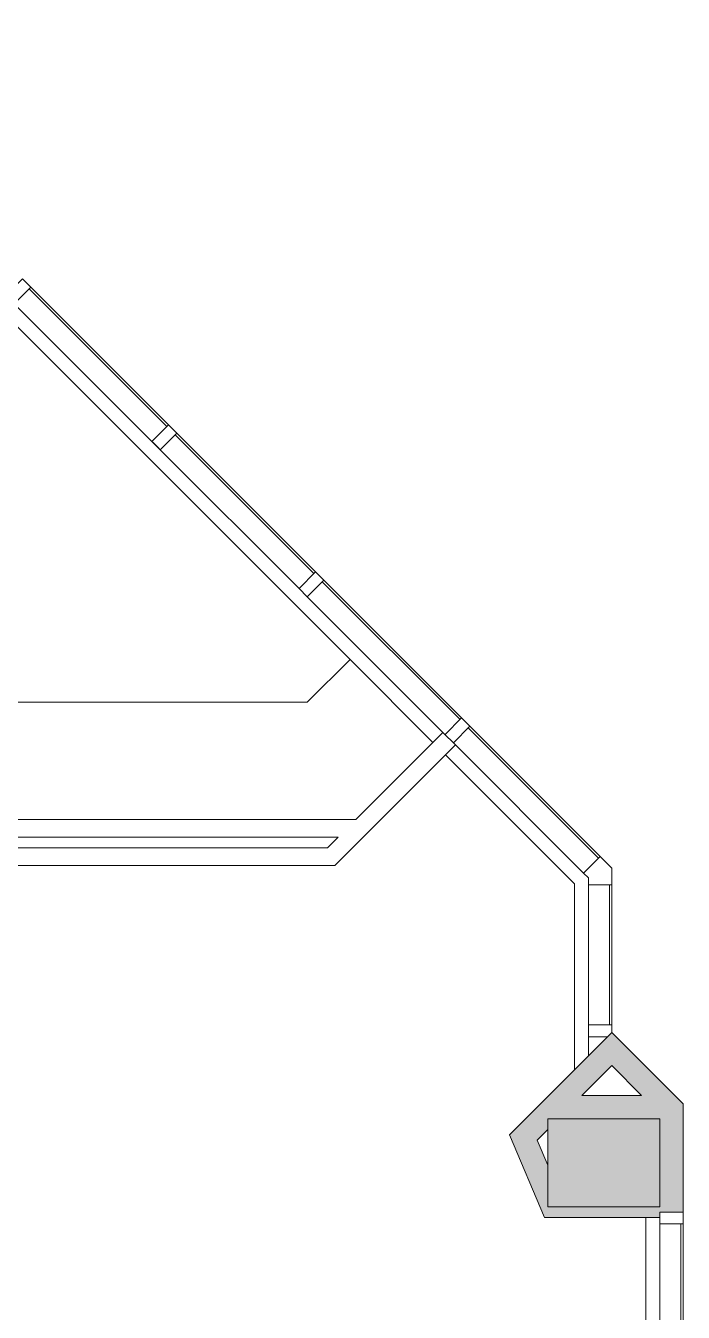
# Model space of a CAD drawing. Header units: inches. Extents: x 41 to 2820, y 110 to 1753.
# Drawn here: x 2607.5 to 2747.6, y 1454.9 to 1729 of the extents above; entities that cross this region are included whole.
import ezdxf

# ---------------------------------------------------------------- set-up
doc = ezdxf.new("R2010")
doc.units = ezdxf.units.IN
doc.header["$MEASUREMENT"] = 0
for name, color, linetype, lineweight in [('820 1st St NE_04_Clean_dwg', 8, 'Continuous', 9), ('I-WALL', 2, 'Continuous', 13), ('IRF-COLUMN', 7, 'Continuous', 9), ('IRF-COLUMN-HATCH', 7, 'Continuous', 9), ('IRF-WALL-FULL-HT', 7, 'Continuous', 9), ('IRF-WALL-FULL-HT-HATCH', 7, 'Continuous', 9), ('IRF-WINDOW', 7, 'Continuous', 9), ('Q-CASE', 31, 'Continuous', 9)]:
    doc.layers.add(name, color=color, linetype=linetype, lineweight=lineweight)

# ---------------------------------------------------------------- blocks, each defined once
blk = doc.blocks.new('Counter Top - Adustable Angle _No Backsplash_ - Standard Counter Top-2890121-New Construction - Partition Plan')
at = {"layer": 'Q-CASE', "lineweight": 13}
for p, q in [((-30.5, -1.5), (-30.5, 23.5)), ((-17.59, -1.5), (-30.5, -1.5)), ((-17.59, -1.5), (108.09, -127.18)), ((108.09, -127.18), (125.76, -109.5))]:
    blk.add_line(p, q, dxfattribs=at)
blk = doc.blocks.new('820 1st St NE_04_Clean_dwg-2391440-New Construction - Partition Plan')
at = {"layer": 'IRF-COLUMN-HATCH'}
blk.add_hatch(color=256, dxfattribs=at).paths.add_polyline_path([(1336.41, 1477.32), (1343.27, 1477.32), (1343.27, 1496.07), (1319.41, 1496.07), (1319.41, 1477.32)], flags=0)
at = {"layer": 'IRF-WALL-FULL-HT-HATCH'}
h = blk.add_hatch(color=256, dxfattribs=at)
h.paths.add_polyline_path([(1318.69, 1475.07), (1343.27, 1475.07), (1343.27, 1476.19), (1348.27, 1476.19), (1348.27, 1499.26), (1333.03, 1514.5), (1311.21, 1492.69), (1317.74, 1477.32)], flags=0)
h.paths.add_polyline_path([(1336.41, 1477.32), (1319.41, 1477.32), (1319.41, 1486.17), (1317.13, 1491.54), (1319.41, 1493.82), (1319.41, 1496.07), (1343.27, 1496.07), (1343.27, 1477.32)], flags=0)
h.paths.add_polyline_path([(1326.66, 1501.07), (1333.03, 1507.43), (1339.39, 1501.07), (1331.56, 1501.07)], flags=0)
at = {"layer": 'IRF-COLUMN', "flags": 128}
blk.add_lwpolyline([(1319.41, 1496.07), (1319.41, 1477.32), (1343.27, 1477.32), (1343.27, 1496.07)], close=True, dxfattribs=at)
at = {"layer": 'IRF-WALL-FULL-HT'}
blk.add_line((1235.24, 1640.22), (1238.06, 1637.39), dxfattribs=at)
at = {"layer": 'IRF-WALL-FULL-HT', "flags": 128}
for points in [[(1318.69, 1475.07), (1343.27, 1475.07), (1343.27, 1476.19), (1348.27, 1476.19), (1348.27, 1499.26), (1333.03, 1514.5), (1311.21, 1492.69)], [(1333.03, 1507.43), (1339.39, 1501.07), (1326.66, 1501.07)]]:
    blk.add_lwpolyline(points, close=True, dxfattribs=at)
blk.add_lwpolyline([(1319.41, 1486.17), (1317.13, 1491.54), (1319.41, 1493.82)], dxfattribs=at)
at = {"layer": 'IRF-WINDOW'}
for p, q in [((1208.9, 1672.93), (1238.24, 1643.58)), ((1238.6, 1643.94), (1209.25, 1673.28)), ((1240.01, 1641.81), (1269.58, 1612.24)), ((1271.35, 1610.47), (1300.7, 1581.13)), ((1301.05, 1581.48), (1271.71, 1610.83)), ((1297.07, 1578.39), (1268.17, 1607.29)), ((1302.46, 1579.36), (1330.22, 1551.6)), ((1328.07, 1545.92), (1333.07, 1545.92)), ((1332.57, 1545.92), (1332.57, 1516.07)), ((1333.07, 1516.07), (1328.07, 1516.07)), ((1328.07, 1513.57), (1332.09, 1513.57)), ((1340.27, 1261.07), (1340.27, 1475.07)), ((1347.77, 1473.69), (1347.77, 1425.07))]:
    blk.add_line(p, q, dxfattribs=at)
at = {"layer": 'IRF-WINDOW', "flags": 128}
for points in [[(1277.27, 1593.94), (1142.26, 1728.95), (1102.1, 1728.95)], [(1203.95, 1671.51), (1207.48, 1675.05), (1209.25, 1673.28), (1205.71, 1669.74), (1203.95, 1671.51), (1174.06, 1701.4)], [(1240.36, 1642.17), (1238.6, 1643.94), (1235.06, 1640.4), (1205.71, 1669.74)], [(1269.94, 1612.59), (1240.36, 1642.17), (1236.83, 1638.63)], [(1266.4, 1609.06), (1269.94, 1612.59), (1271.71, 1610.83), (1268.17, 1607.29), (1266.4, 1609.06), (1236.83, 1638.63), (1235.06, 1640.4)], [(1297.51, 1577.94), (1301.05, 1581.48), (1302.82, 1579.71), (1299.28, 1576.18)], [(1333.07, 1514.46), (1333.07, 1516.07), (1333.07, 1549.46), (1302.82, 1579.71)], [(1325.07, 1506.55), (1325.07, 1546.14), (1297.6, 1573.61)], [(1328.07, 1509.55), (1328.07, 1516.07), (1328.07, 1545.92), (1328.07, 1547.39), (1327.04, 1548.42), (1330.57, 1551.96), (1327.04, 1548.42), (1299.72, 1575.73)], [(1348.27, 1473.69), (1348.27, 1476.19), (1343.27, 1476.19), (1343.27, 1473.69), (1343.27, 1373.94)], [(1348.27, 1373.94), (1348.27, 1473.69), (1343.27, 1473.69)]]:
    blk.add_lwpolyline(points, dxfattribs=at)

msp = doc.modelspace()

# ---------------------------------------------------------------- linework, layer by layer
at = {"layer": 'I-WALL', "color": 250, "lineweight": 20}
for p, q in [((2696.41, 1578.39), (2677.84, 1559.82)), ((2699.06, 1575.73), (2696.41, 1578.39)), ((2673.39, 1550.07), (2699.06, 1575.73)), ((2677.84, 1559.82), (2488.75, 1559.82)), ((2492.5, 1556.07), (2674.09, 1556.07)), ((2674.09, 1556.07), (2671.84, 1553.82)), ((2671.84, 1553.82), (2492.5, 1553.82)), ((2409.62, 1550.07), (2673.39, 1550.07))]:
    msp.add_line(p, q, dxfattribs=at)

# ---------------------------------------------------------------- block references
at = {"layer": '820 1st St NE_04_Clean_dwg', "color": 7}
msp.add_blockref('820 1st St NE_04_Clean_dwg-2391440-New Construction - Partition Plan', (1399.34, 0), dxfattribs=at)
at = {"layer": 'Q-CASE', "lineweight": 13, "rotation": 225.0000000000001}
msp.add_blockref('Counter Top - Adustable Angle _No Backsplash_ - Standard Counter Top-2890121-New Construction - Partition Plan', (2656.1, 1571.32), dxfattribs=at)

doc.saveas('drawing.dxf')
